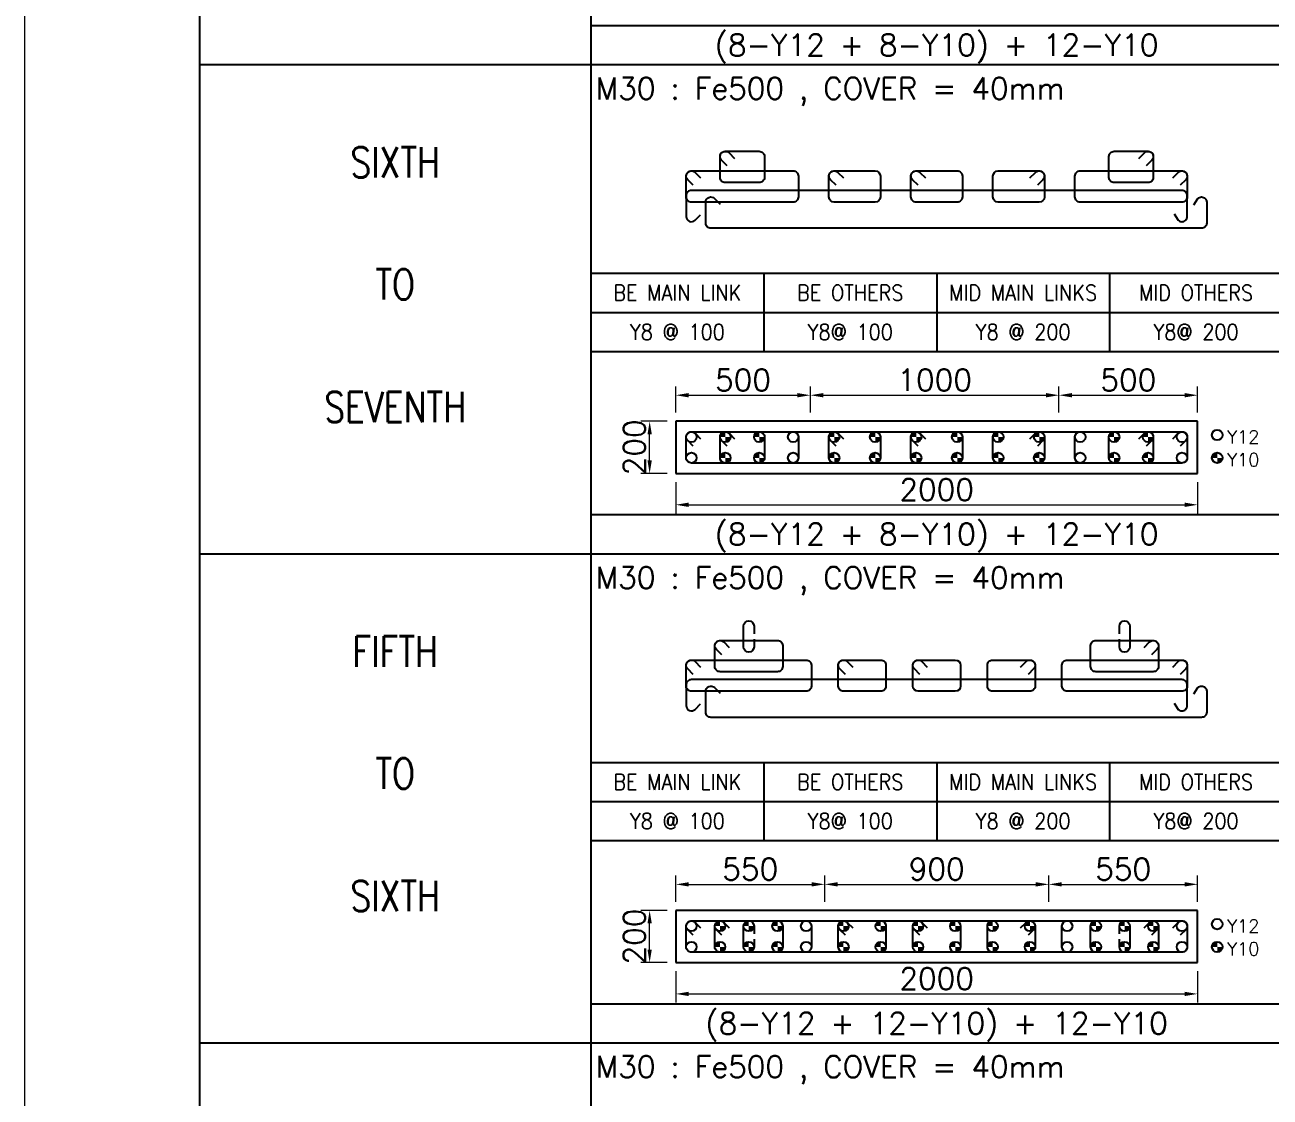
# Model space of a CAD drawing. Header units: millimetres. Extents: x -28339001 to -28288919, y 786803 to 887141.
# Drawn here: x -28339001 to -28324686, y 823851 to 836182 of the extents above; entities that cross this region are included whole.
import ezdxf
from ezdxf.enums import TextEntityAlignment as Align

# ---------------------------------------------------------------- set-up
doc = ezdxf.new("R2010")
doc.units = ezdxf.units.MM
doc.header["$LTSCALE"] = 1000
doc.header["$MEASUREMENT"] = 0
doc.header["$PDMODE"] = 34
doc.header["$PDSIZE"] = -8
doc.layers.get('0').update_dxf_attribs({"lineweight": 5})
for name, color, linetype in [('04 NORMAL TEXT.', 4, 'Continuous'), ('09 COL TEXT-SCH', 2, 'Continuous'), ('14 REINF', 6, 'Continuous'), ('22 TABLE FRAME', 5, 'Continuous'), ('23 STIRRUPS', 5, 'Continuous'), ('SUB TITLE', 3, 'Continuous'), ('TEXT', 4, 'Continuous')]:
    doc.layers.add(name, color=color, linetype=linetype)
doc.layers.add('19 COLUMN', color=1, linetype='Continuous', lineweight=25)
doc.styles.add('ROMANS', font='simplex.shx')
doc.dimstyles.new('D 50', dxfattribs={"dimscale": 100, "dimtxt": 3, "dimasz": 1.5, "dimexe": 1, "dimexo": 1, "dimgap": 0.5, "dimtad": 1, "dimdec": 0, "dimdsep": 46, "dimtxsty": 'ROMANS', "dimcen": 2.5, "dimclrd": 5, "dimclre": 5, "dimclrt": 4, "dimadec": 0, "dimazin": 0, "dimtfac": 1, "dimtdec": 0, "dimtmove": 0, "dimatfit": 3, "dimfxl": 1, "dimlwd": 0, "dimlwe": 0, "dimarcsym": 0})

# ---------------------------------------------------------------- blocks, each defined once
blk = doc.blocks.new('*D26')
at = {"color": 5, "lineweight": 0, "transparency": 16777216}
for p, q in [((-28331518.5659, 825298.0245), (-28331518.5659, 824938.0245)), ((-28325518.5659, 825298.0245), (-28325518.5659, 824938.0245)), ((-28331368.5659, 825038.0245), (-28325668.5659, 825038.0245))]:
    blk.add_line(p, q, dxfattribs=at)
at = {"color": 5, "transparency": 16777216}
for points in [[(-28331368.5659, 825063.0245), (-28331368.5659, 825013.0245), (-28331518.5659, 825038.0245)], [(-28325668.5659, 825013.0245), (-28325668.5659, 825063.0245), (-28325518.5659, 825038.0245)]]:
    blk.add_solid(points, dxfattribs=at)
at = {"layer": 'Defpoints', "color": 0, "transparency": 16777216}
for p in [(-28331518.5659, 825398.0245), (-28325518.5659, 825398.0245), (-28325518.5659, 825038.0245)]:
    blk.add_point(p, dxfattribs=at)
at = {"color": 4, "transparency": 16777216, "insert": (-28328518.5659, 825213.0245), "char_height": 250, "attachment_point": 5, "style": 'ROMANS'}
blk.add_mtext('2000', dxfattribs=at)
blk = doc.blocks.new('*D27')
at = {"color": 5, "lineweight": 0, "transparency": 16777216}
for p, q in [((-28331618.5659, 831623.0245), (-28331918.5659, 831623.0245)), ((-28331818.5659, 831173.0245), (-28331818.5659, 831473.0245)), ((-28331618.5659, 831023.0245), (-28331918.5659, 831023.0245))]:
    blk.add_line(p, q, dxfattribs=at)
at = {"color": 5, "transparency": 16777216}
for points in [[(-28331793.5659, 831473.0245), (-28331843.5659, 831473.0245), (-28331818.5659, 831623.0245)], [(-28331843.5659, 831173.0245), (-28331793.5659, 831173.0245), (-28331818.5659, 831023.0245)]]:
    blk.add_solid(points, dxfattribs=at)
at = {"layer": 'Defpoints', "color": 0, "transparency": 16777216}
for p in [(-28331818.5659, 831623.0245), (-28331518.5659, 831623.0245), (-28331518.5659, 831023.0245)]:
    blk.add_point(p, dxfattribs=at)
at = {"color": 4, "transparency": 16777216, "insert": (-28331993.5659, 831323.0245), "char_height": 250, "attachment_point": 5, "rotation": 90, "style": 'ROMANS'}
blk.add_mtext('200', dxfattribs=at)
blk = doc.blocks.new('*D28')
at = {"color": 5, "lineweight": 0, "transparency": 16777216}
for p, q in [((-28331518.5659, 831723.0245), (-28331518.5659, 832023.0245)), ((-28329971.0216, 831723.0245), (-28329971.0216, 832023.0245)), ((-28331368.5659, 831923.0245), (-28330121.0216, 831923.0245))]:
    blk.add_line(p, q, dxfattribs=at)
at = {"color": 5, "transparency": 16777216}
for points in [[(-28331368.5659, 831948.0245), (-28331368.5659, 831898.0245), (-28331518.5659, 831923.0245)], [(-28330121.0216, 831898.0245), (-28330121.0216, 831948.0245), (-28329971.0216, 831923.0245)]]:
    blk.add_solid(points, dxfattribs=at)
at = {"layer": 'Defpoints', "color": 0, "transparency": 16777216}
for p in [(-28329971.0216, 831923.0245), (-28331518.5659, 831623.0245), (-28329971.0216, 831623.0245)]:
    blk.add_point(p, dxfattribs=at)
at = {"color": 4, "transparency": 16777216, "insert": (-28330744.79375, 832098.0245), "char_height": 250, "attachment_point": 5, "style": 'ROMANS'}
blk.add_mtext('500', dxfattribs=at)
blk = doc.blocks.new('*D29')
at = {"color": 5, "lineweight": 0, "transparency": 16777216}
for p, q in [((-28329971.0216, 831723.0245), (-28329971.0216, 832023.0245)), ((-28327112.9038, 831723.0245), (-28327112.9038, 832023.0245)), ((-28329821.0216, 831923.0245), (-28327262.9038, 831923.0245))]:
    blk.add_line(p, q, dxfattribs=at)
at = {"color": 5, "transparency": 16777216}
for points in [[(-28329821.0216, 831948.0245), (-28329821.0216, 831898.0245), (-28329971.0216, 831923.0245)], [(-28327262.9038, 831898.0245), (-28327262.9038, 831948.0245), (-28327112.9038, 831923.0245)]]:
    blk.add_solid(points, dxfattribs=at)
at = {"layer": 'Defpoints', "color": 0, "transparency": 16777216}
for p in [(-28327112.9038, 831923.0245), (-28329971.0216, 831623.0245), (-28327112.9038, 831623.0245)]:
    blk.add_point(p, dxfattribs=at)
at = {"color": 4, "transparency": 16777216, "insert": (-28328541.9627, 832098.0245), "char_height": 250, "attachment_point": 5, "style": 'ROMANS'}
blk.add_mtext('1000', dxfattribs=at)
blk = doc.blocks.new('*D30')
at = {"color": 5, "lineweight": 0, "transparency": 16777216}
for p, q in [((-28327112.9038, 831723.0245), (-28327112.9038, 832023.0245)), ((-28325518.5659, 831723.0245), (-28325518.5659, 832023.0245)), ((-28326962.9038, 831923.0245), (-28325668.5659, 831923.0245))]:
    blk.add_line(p, q, dxfattribs=at)
at = {"color": 5, "transparency": 16777216}
for points in [[(-28326962.9038, 831948.0245), (-28326962.9038, 831898.0245), (-28327112.9038, 831923.0245)], [(-28325668.5659, 831898.0245), (-28325668.5659, 831948.0245), (-28325518.5659, 831923.0245)]]:
    blk.add_solid(points, dxfattribs=at)
at = {"layer": 'Defpoints', "color": 0, "transparency": 16777216}
for p in [(-28325518.5659, 831923.0245), (-28327112.9038, 831623.0245), (-28325518.5659, 831623.0245)]:
    blk.add_point(p, dxfattribs=at)
at = {"color": 4, "transparency": 16777216, "insert": (-28326315.73485, 832098.0245), "char_height": 250, "attachment_point": 5, "style": 'ROMANS'}
blk.add_mtext('500', dxfattribs=at)
blk = doc.blocks.new('*D31')
at = {"color": 5, "lineweight": 0, "transparency": 16777216}
for p, q in [((-28331518.5659, 830923.0245), (-28331518.5659, 830563.0245)), ((-28325518.5659, 830923.0245), (-28325518.5659, 830563.0245)), ((-28331368.5659, 830663.0245), (-28325668.5659, 830663.0245))]:
    blk.add_line(p, q, dxfattribs=at)
at = {"color": 5, "transparency": 16777216}
for points in [[(-28331368.5659, 830688.0245), (-28331368.5659, 830638.0245), (-28331518.5659, 830663.0245)], [(-28325668.5659, 830638.0245), (-28325668.5659, 830688.0245), (-28325518.5659, 830663.0245)]]:
    blk.add_solid(points, dxfattribs=at)
at = {"layer": 'Defpoints', "color": 0, "transparency": 16777216}
for p in [(-28331518.5659, 831023.0245), (-28325518.5659, 831023.0245), (-28325518.5659, 830663.0245)]:
    blk.add_point(p, dxfattribs=at)
at = {"color": 4, "transparency": 16777216, "insert": (-28328518.5659, 830838.0245), "char_height": 250, "attachment_point": 5, "style": 'ROMANS'}
blk.add_mtext('2000', dxfattribs=at)
blk = doc.blocks.new('*D75')
at = {"color": 5, "lineweight": 0, "transparency": 16777216}
for p, q in [((-28331618.5659, 825998.0245), (-28331918.5659, 825998.0245)), ((-28331818.5659, 825548.0245), (-28331818.5659, 825848.0245)), ((-28331618.5659, 825398.0245), (-28331918.5659, 825398.0245))]:
    blk.add_line(p, q, dxfattribs=at)
at = {"color": 5, "transparency": 16777216}
for points in [[(-28331793.5659, 825848.0245), (-28331843.5659, 825848.0245), (-28331818.5659, 825998.0245)], [(-28331843.5659, 825548.0245), (-28331793.5659, 825548.0245), (-28331818.5659, 825398.0245)]]:
    blk.add_solid(points, dxfattribs=at)
at = {"layer": 'Defpoints', "color": 0, "transparency": 16777216}
for p in [(-28331818.5659, 825998.0245), (-28331518.5659, 825998.0245), (-28331518.5659, 825398.0245)]:
    blk.add_point(p, dxfattribs=at)
at = {"color": 4, "transparency": 16777216, "insert": (-28331993.5659, 825698.0245), "char_height": 250, "attachment_point": 5, "rotation": 90, "style": 'ROMANS'}
blk.add_mtext('200', dxfattribs=at)
blk = doc.blocks.new('*D76')
at = {"color": 5, "lineweight": 0, "transparency": 16777216}
for p, q in [((-28331518.5659, 826098.0245), (-28331518.5659, 826398.0245)), ((-28331368.5659, 826298.0245), (-28329955.8677, 826298.0245)), ((-28329805.8677, 826098.0245), (-28329805.8677, 826398.0245))]:
    blk.add_line(p, q, dxfattribs=at)
at = {"color": 5, "transparency": 16777216}
for points in [[(-28331368.5659, 826323.0245), (-28331368.5659, 826273.0245), (-28331518.5659, 826298.0245)], [(-28329955.8677, 826273.0245), (-28329955.8677, 826323.0245), (-28329805.8677, 826298.0245)]]:
    blk.add_solid(points, dxfattribs=at)
at = {"layer": 'Defpoints', "color": 0, "transparency": 16777216}
for p in [(-28329805.8677, 826298.0245), (-28331518.5659, 825998.0245), (-28329805.8677, 825998.0245)]:
    blk.add_point(p, dxfattribs=at)
at = {"color": 4, "transparency": 16777216, "insert": (-28330662.2168, 826473.0245), "char_height": 250, "attachment_point": 5, "style": 'ROMANS'}
blk.add_mtext('550', dxfattribs=at)
blk = doc.blocks.new('*D77')
at = {"color": 5, "lineweight": 0, "transparency": 16777216}
for p, q in [((-28329805.8677, 826098.0245), (-28329805.8677, 826398.0245)), ((-28329655.8677, 826298.0245), (-28327380.0128, 826298.0245)), ((-28327230.0128, 826098.0245), (-28327230.0128, 826398.0245))]:
    blk.add_line(p, q, dxfattribs=at)
at = {"color": 5, "transparency": 16777216}
for points in [[(-28329655.8677, 826323.0245), (-28329655.8677, 826273.0245), (-28329805.8677, 826298.0245)], [(-28327380.0128, 826273.0245), (-28327380.0128, 826323.0245), (-28327230.0128, 826298.0245)]]:
    blk.add_solid(points, dxfattribs=at)
at = {"layer": 'Defpoints', "color": 0, "transparency": 16777216}
for p in [(-28327230.0128, 826298.0245), (-28329805.8677, 825998.0245), (-28327230.0128, 825998.0245)]:
    blk.add_point(p, dxfattribs=at)
at = {"color": 4, "transparency": 16777216, "insert": (-28328517.94025, 826473.0245), "char_height": 250, "attachment_point": 5, "style": 'ROMANS'}
blk.add_mtext('900', dxfattribs=at)
blk = doc.blocks.new('*D78')
at = {"color": 5, "lineweight": 0, "transparency": 16777216}
for p, q in [((-28327230.0128, 826098.0245), (-28327230.0128, 826398.0245)), ((-28327080.0128, 826298.0245), (-28325668.5659, 826298.0245)), ((-28325518.5659, 826098.0245), (-28325518.5659, 826398.0245))]:
    blk.add_line(p, q, dxfattribs=at)
at = {"color": 5, "transparency": 16777216}
for points in [[(-28327080.0128, 826323.0245), (-28327080.0128, 826273.0245), (-28327230.0128, 826298.0245)], [(-28325668.5659, 826273.0245), (-28325668.5659, 826323.0245), (-28325518.5659, 826298.0245)]]:
    blk.add_solid(points, dxfattribs=at)
at = {"layer": 'Defpoints', "color": 0, "transparency": 16777216}
for p in [(-28325518.5659, 826298.0245), (-28327230.0128, 825998.0245), (-28325518.5659, 825998.0245)]:
    blk.add_point(p, dxfattribs=at)
at = {"color": 4, "transparency": 16777216, "insert": (-28326374.28935, 826473.0245), "char_height": 250, "attachment_point": 5, "style": 'ROMANS'}
blk.add_mtext('550', dxfattribs=at)

msp = doc.modelspace()

# ---------------------------------------------------------------- hatches: boundary and pattern name
at = {"layer": '14 REINF'}
h = msp.add_hatch(color=6, dxfattribs=at)
edge = h.paths.add_edge_path(flags=0)
edge.add_line((-28331008.6, 831443), (-28330948.6, 831443))
edge.add_line((-28330948.6, 831443), (-28330948.6, 831503))
edge.add_arc((-28330948.6, 831443), 60, 90, 180)
edge = h.paths.add_edge_path(flags=0)
edge.add_line((-28330888.6, 831443), (-28330948.6, 831443))
edge.add_line((-28330948.6, 831443), (-28330948.6, 831383))
edge.add_arc((-28330948.6, 831443), 60, 270, 360)
h = msp.add_hatch(color=6, dxfattribs=at)
edge = h.paths.add_edge_path(flags=0)
edge.add_line((-28330618.6, 831443), (-28330558.6, 831443))
edge.add_line((-28330558.6, 831443), (-28330558.6, 831503))
edge.add_arc((-28330558.6, 831443), 60, 90, 180)
edge = h.paths.add_edge_path(flags=0)
edge.add_line((-28330498.6, 831443), (-28330558.6, 831443))
edge.add_line((-28330558.6, 831443), (-28330558.6, 831383))
edge.add_arc((-28330558.6, 831443), 60, 270, 360)
h = msp.add_hatch(color=6, dxfattribs=at)
edge = h.paths.add_edge_path(flags=0)
edge.add_line((-28329757.1, 831443), (-28329697.1, 831443))
edge.add_line((-28329697.1, 831443), (-28329697.1, 831503))
edge.add_arc((-28329697.1, 831443), 60, 90, 180)
edge = h.paths.add_edge_path(flags=0)
edge.add_line((-28329637.1, 831443), (-28329697.1, 831443))
edge.add_line((-28329697.1, 831443), (-28329697.1, 831383))
edge.add_arc((-28329697.1, 831443), 60, 270, 360)
h = msp.add_hatch(color=6, dxfattribs=at)
edge = h.paths.add_edge_path(flags=0)
edge.add_line((-28329285.7, 831443), (-28329225.7, 831443))
edge.add_line((-28329225.7, 831443), (-28329225.7, 831503))
edge.add_arc((-28329225.7, 831443), 60, 90, 180)
edge = h.paths.add_edge_path(flags=0)
edge.add_line((-28329165.7, 831443), (-28329225.7, 831443))
edge.add_line((-28329225.7, 831443), (-28329225.7, 831383))
edge.add_arc((-28329225.7, 831443), 60, 270, 360)
h = msp.add_hatch(color=6, dxfattribs=at)
edge = h.paths.add_edge_path(flags=0)
edge.add_line((-28328814.3, 831443), (-28328754.3, 831443))
edge.add_line((-28328754.3, 831443), (-28328754.3, 831503))
edge.add_arc((-28328754.3, 831443), 60, 90, 180)
edge = h.paths.add_edge_path(flags=0)
edge.add_line((-28328694.3, 831443), (-28328754.3, 831443))
edge.add_line((-28328754.3, 831443), (-28328754.3, 831383))
edge.add_arc((-28328754.3, 831443), 60, 270, 360)
h = msp.add_hatch(color=6, dxfattribs=at)
edge = h.paths.add_edge_path(flags=0)
edge.add_line((-28328342.9, 831443), (-28328282.9, 831443))
edge.add_line((-28328282.9, 831443), (-28328282.9, 831503))
edge.add_arc((-28328282.9, 831443), 60, 90, 180)
edge = h.paths.add_edge_path(flags=0)
edge.add_line((-28328222.9, 831443), (-28328282.9, 831443))
edge.add_line((-28328282.9, 831443), (-28328282.9, 831383))
edge.add_arc((-28328282.9, 831443), 60, 270, 360)
h = msp.add_hatch(color=6, dxfattribs=at)
edge = h.paths.add_edge_path(flags=0)
edge.add_line((-28327871.4, 831443), (-28327811.4, 831443))
edge.add_line((-28327811.4, 831443), (-28327811.4, 831503))
edge.add_arc((-28327811.4, 831443), 60, 90, 180)
edge = h.paths.add_edge_path(flags=0)
edge.add_line((-28327751.4, 831443), (-28327811.4, 831443))
edge.add_line((-28327811.4, 831443), (-28327811.4, 831383))
edge.add_arc((-28327811.4, 831443), 60, 270, 360)
h = msp.add_hatch(color=6, dxfattribs=at)
edge = h.paths.add_edge_path(flags=0)
edge.add_line((-28327400, 831443), (-28327340, 831443))
edge.add_line((-28327340, 831443), (-28327340, 831503))
edge.add_arc((-28327340, 831443), 60, 90, 180)
edge = h.paths.add_edge_path(flags=0)
edge.add_line((-28327280, 831443), (-28327340, 831443))
edge.add_line((-28327340, 831443), (-28327340, 831383))
edge.add_arc((-28327340, 831443), 60, 270, 360)
h = msp.add_hatch(color=6, dxfattribs=at)
edge = h.paths.add_edge_path(flags=0)
edge.add_line((-28326538.6, 831443), (-28326478.6, 831443))
edge.add_line((-28326478.6, 831443), (-28326478.6, 831503))
edge.add_arc((-28326478.6, 831443), 60, 90, 180)
edge = h.paths.add_edge_path(flags=0)
edge.add_line((-28326418.6, 831443), (-28326478.6, 831443))
edge.add_line((-28326478.6, 831443), (-28326478.6, 831383))
edge.add_arc((-28326478.6, 831443), 60, 270, 360)
h = msp.add_hatch(color=6, dxfattribs=at)
edge = h.paths.add_edge_path(flags=0)
edge.add_line((-28326148.6, 831443), (-28326088.6, 831443))
edge.add_line((-28326088.6, 831443), (-28326088.6, 831503))
edge.add_arc((-28326088.6, 831443), 60, 90, 180)
edge = h.paths.add_edge_path(flags=0)
edge.add_line((-28326028.6, 831443), (-28326088.6, 831443))
edge.add_line((-28326088.6, 831443), (-28326088.6, 831383))
edge.add_arc((-28326088.6, 831443), 60, 270, 360)
h = msp.add_hatch(color=6, dxfattribs=at)
edge = h.paths.add_edge_path(flags=0)
edge.add_line((-28331008.6, 831203), (-28330948.6, 831203))
edge.add_line((-28330948.6, 831203), (-28330948.6, 831263))
edge.add_arc((-28330948.6, 831203), 60, 90, 180)
edge = h.paths.add_edge_path(flags=0)
edge.add_line((-28330888.6, 831203), (-28330948.6, 831203))
edge.add_line((-28330948.6, 831203), (-28330948.6, 831143))
edge.add_arc((-28330948.6, 831203), 60, 270, 360)
h = msp.add_hatch(color=6, dxfattribs=at)
edge = h.paths.add_edge_path(flags=0)
edge.add_line((-28330618.6, 831203), (-28330558.6, 831203))
edge.add_line((-28330558.6, 831203), (-28330558.6, 831263))
edge.add_arc((-28330558.6, 831203), 60, 90, 180)
edge = h.paths.add_edge_path(flags=0)
edge.add_line((-28330498.6, 831203), (-28330558.6, 831203))
edge.add_line((-28330558.6, 831203), (-28330558.6, 831143))
edge.add_arc((-28330558.6, 831203), 60, 270, 360)
h = msp.add_hatch(color=6, dxfattribs=at)
edge = h.paths.add_edge_path(flags=0)
edge.add_line((-28329757.1, 831203), (-28329697.1, 831203))
edge.add_line((-28329697.1, 831203), (-28329697.1, 831263))
edge.add_arc((-28329697.1, 831203), 60, 90, 180)
edge = h.paths.add_edge_path(flags=0)
edge.add_line((-28329637.1, 831203), (-28329697.1, 831203))
edge.add_line((-28329697.1, 831203), (-28329697.1, 831143))
edge.add_arc((-28329697.1, 831203), 60, 270, 360)
h = msp.add_hatch(color=6, dxfattribs=at)
edge = h.paths.add_edge_path(flags=0)
edge.add_line((-28329285.7, 831203), (-28329225.7, 831203))
edge.add_line((-28329225.7, 831203), (-28329225.7, 831263))
edge.add_arc((-28329225.7, 831203), 60, 90, 180)
edge = h.paths.add_edge_path(flags=0)
edge.add_line((-28329165.7, 831203), (-28329225.7, 831203))
edge.add_line((-28329225.7, 831203), (-28329225.7, 831143))
edge.add_arc((-28329225.7, 831203), 60, 270, 360)
h = msp.add_hatch(color=6, dxfattribs=at)
edge = h.paths.add_edge_path(flags=0)
edge.add_line((-28328814.3, 831203), (-28328754.3, 831203))
edge.add_line((-28328754.3, 831203), (-28328754.3, 831263))
edge.add_arc((-28328754.3, 831203), 60, 90, 180)
edge = h.paths.add_edge_path(flags=0)
edge.add_line((-28328694.3, 831203), (-28328754.3, 831203))
edge.add_line((-28328754.3, 831203), (-28328754.3, 831143))
edge.add_arc((-28328754.3, 831203), 60, 270, 360)
h = msp.add_hatch(color=6, dxfattribs=at)
edge = h.paths.add_edge_path(flags=0)
edge.add_line((-28328342.9, 831203), (-28328282.9, 831203))
edge.add_line((-28328282.9, 831203), (-28328282.9, 831263))
edge.add_arc((-28328282.9, 831203), 60, 90, 180)
edge = h.paths.add_edge_path(flags=0)
edge.add_line((-28328222.9, 831203), (-28328282.9, 831203))
edge.add_line((-28328282.9, 831203), (-28328282.9, 831143))
edge.add_arc((-28328282.9, 831203), 60, 270, 360)
h = msp.add_hatch(color=6, dxfattribs=at)
edge = h.paths.add_edge_path(flags=0)
edge.add_line((-28327871.4, 831203), (-28327811.4, 831203))
edge.add_line((-28327811.4, 831203), (-28327811.4, 831263))
edge.add_arc((-28327811.4, 831203), 60, 90, 180)
edge = h.paths.add_edge_path(flags=0)
edge.add_line((-28327751.4, 831203), (-28327811.4, 831203))
edge.add_line((-28327811.4, 831203), (-28327811.4, 831143))
edge.add_arc((-28327811.4, 831203), 60, 270, 360)
h = msp.add_hatch(color=6, dxfattribs=at)
edge = h.paths.add_edge_path(flags=0)
edge.add_line((-28327400, 831203), (-28327340, 831203))
edge.add_line((-28327340, 831203), (-28327340, 831263))
edge.add_arc((-28327340, 831203), 60, 90, 180)
edge = h.paths.add_edge_path(flags=0)
edge.add_line((-28327280, 831203), (-28327340, 831203))
edge.add_line((-28327340, 831203), (-28327340, 831143))
edge.add_arc((-28327340, 831203), 60, 270, 360)
h = msp.add_hatch(color=6, dxfattribs=at)
edge = h.paths.add_edge_path(flags=0)
edge.add_line((-28326538.6, 831203), (-28326478.6, 831203))
edge.add_line((-28326478.6, 831203), (-28326478.6, 831263))
edge.add_arc((-28326478.6, 831203), 60, 90, 180)
edge = h.paths.add_edge_path(flags=0)
edge.add_line((-28326418.6, 831203), (-28326478.6, 831203))
edge.add_line((-28326478.6, 831203), (-28326478.6, 831143))
edge.add_arc((-28326478.6, 831203), 60, 270, 360)
h = msp.add_hatch(color=6, dxfattribs=at)
edge = h.paths.add_edge_path(flags=0)
edge.add_line((-28326148.6, 831203), (-28326088.6, 831203))
edge.add_line((-28326088.6, 831203), (-28326088.6, 831263))
edge.add_arc((-28326088.6, 831203), 60, 90, 180)
edge = h.paths.add_edge_path(flags=0)
edge.add_line((-28326028.6, 831203), (-28326088.6, 831203))
edge.add_line((-28326088.6, 831203), (-28326088.6, 831143))
edge.add_arc((-28326088.6, 831203), 60, 270, 360)
h = msp.add_hatch(color=6, dxfattribs=at)
edge = h.paths.add_edge_path(flags=0)
edge.add_line((-28325353.6, 831203), (-28325293.6, 831203))
edge.add_line((-28325293.6, 831203), (-28325293.6, 831263))
edge.add_arc((-28325293.6, 831203), 60, 90, 180)
edge = h.paths.add_edge_path(flags=0)
edge.add_line((-28325233.6, 831203), (-28325293.6, 831203))
edge.add_line((-28325293.6, 831203), (-28325293.6, 831143))
edge.add_arc((-28325293.6, 831203), 60, 270, 360)
h = msp.add_hatch(color=6, dxfattribs=at)
edge = h.paths.add_edge_path(flags=0)
edge.add_line((-28331068.6, 825818), (-28331008.6, 825818))
edge.add_line((-28331008.6, 825818), (-28331008.6, 825878))
edge.add_arc((-28331008.6, 825818), 60, 90, 180)
edge = h.paths.add_edge_path(flags=0)
edge.add_line((-28330948.6, 825818), (-28331008.6, 825818))
edge.add_line((-28331008.6, 825818), (-28331008.6, 825758))
edge.add_arc((-28331008.6, 825818), 60, 270, 360)
h = msp.add_hatch(color=6, dxfattribs=at)
edge = h.paths.add_edge_path(flags=0)
edge.add_line((-28330738.6, 825818), (-28330678.6, 825818))
edge.add_line((-28330678.6, 825818), (-28330678.6, 825878))
edge.add_arc((-28330678.6, 825818), 60, 90, 180)
edge = h.paths.add_edge_path(flags=0)
edge.add_line((-28330618.6, 825818), (-28330678.6, 825818))
edge.add_line((-28330678.6, 825818), (-28330678.6, 825758))
edge.add_arc((-28330678.6, 825818), 60, 270, 360)
h = msp.add_hatch(color=6, dxfattribs=at)
edge = h.paths.add_edge_path(flags=0)
edge.add_line((-28330408.6, 825818), (-28330348.6, 825818))
edge.add_line((-28330348.6, 825818), (-28330348.6, 825878))
edge.add_arc((-28330348.6, 825818), 60, 90, 180)
edge = h.paths.add_edge_path(flags=0)
edge.add_line((-28330288.6, 825818), (-28330348.6, 825818))
edge.add_line((-28330348.6, 825818), (-28330348.6, 825758))
edge.add_arc((-28330348.6, 825818), 60, 270, 360)
h = msp.add_hatch(color=6, dxfattribs=at)
edge = h.paths.add_edge_path(flags=0)
edge.add_line((-28329650, 825818), (-28329590, 825818))
edge.add_line((-28329590, 825818), (-28329590, 825878))
edge.add_arc((-28329590, 825818), 60, 90, 180)
edge = h.paths.add_edge_path(flags=0)
edge.add_line((-28329530, 825818), (-28329590, 825818))
edge.add_line((-28329590, 825818), (-28329590, 825758))
edge.add_arc((-28329590, 825818), 60, 270, 360)
h = msp.add_hatch(color=6, dxfattribs=at)
edge = h.paths.add_edge_path(flags=0)
edge.add_line((-28329221.4, 825818), (-28329161.4, 825818))
edge.add_line((-28329161.4, 825818), (-28329161.4, 825878))
edge.add_arc((-28329161.4, 825818), 60, 90, 180)
edge = h.paths.add_edge_path(flags=0)
edge.add_line((-28329101.4, 825818), (-28329161.4, 825818))
edge.add_line((-28329161.4, 825818), (-28329161.4, 825758))
edge.add_arc((-28329161.4, 825818), 60, 270, 360)
h = msp.add_hatch(color=6, dxfattribs=at)
edge = h.paths.add_edge_path(flags=0)
edge.add_line((-28328792.9, 825818), (-28328732.9, 825818))
edge.add_line((-28328732.9, 825818), (-28328732.9, 825878))
edge.add_arc((-28328732.9, 825818), 60, 90, 180)
edge = h.paths.add_edge_path(flags=0)
edge.add_line((-28328672.9, 825818), (-28328732.9, 825818))
edge.add_line((-28328732.9, 825818), (-28328732.9, 825758))
edge.add_arc((-28328732.9, 825818), 60, 270, 360)
h = msp.add_hatch(color=6, dxfattribs=at)
edge = h.paths.add_edge_path(flags=0)
edge.add_line((-28328364.3, 825818), (-28328304.3, 825818))
edge.add_line((-28328304.3, 825818), (-28328304.3, 825878))
edge.add_arc((-28328304.3, 825818), 60, 90, 180)
edge = h.paths.add_edge_path(flags=0)
edge.add_line((-28328244.3, 825818), (-28328304.3, 825818))
edge.add_line((-28328304.3, 825818), (-28328304.3, 825758))
edge.add_arc((-28328304.3, 825818), 60, 270, 360)
h = msp.add_hatch(color=6, dxfattribs=at)
edge = h.paths.add_edge_path(flags=0)
edge.add_line((-28327935.7, 825818), (-28327875.7, 825818))
edge.add_line((-28327875.7, 825818), (-28327875.7, 825878))
edge.add_arc((-28327875.7, 825818), 60, 90, 180)
edge = h.paths.add_edge_path(flags=0)
edge.add_line((-28327815.7, 825818), (-28327875.7, 825818))
edge.add_line((-28327875.7, 825818), (-28327875.7, 825758))
edge.add_arc((-28327875.7, 825818), 60, 270, 360)
h = msp.add_hatch(color=6, dxfattribs=at)
edge = h.paths.add_edge_path(flags=0)
edge.add_line((-28327507.1, 825818), (-28327447.1, 825818))
edge.add_line((-28327447.1, 825818), (-28327447.1, 825878))
edge.add_arc((-28327447.1, 825818), 60, 90, 180)
edge = h.paths.add_edge_path(flags=0)
edge.add_line((-28327387.1, 825818), (-28327447.1, 825818))
edge.add_line((-28327447.1, 825818), (-28327447.1, 825758))
edge.add_arc((-28327447.1, 825818), 60, 270, 360)
h = msp.add_hatch(color=6, dxfattribs=at)
edge = h.paths.add_edge_path(flags=0)
edge.add_line((-28326748.6, 825818), (-28326688.6, 825818))
edge.add_line((-28326688.6, 825818), (-28326688.6, 825878))
edge.add_arc((-28326688.6, 825818), 60, 90, 180)
edge = h.paths.add_edge_path(flags=0)
edge.add_line((-28326628.6, 825818), (-28326688.6, 825818))
edge.add_line((-28326688.6, 825818), (-28326688.6, 825758))
edge.add_arc((-28326688.6, 825818), 60, 270, 360)
h = msp.add_hatch(color=6, dxfattribs=at)
edge = h.paths.add_edge_path(flags=0)
edge.add_line((-28326418.6, 825818), (-28326358.6, 825818))
edge.add_line((-28326358.6, 825818), (-28326358.6, 825878))
edge.add_arc((-28326358.6, 825818), 60, 90, 180)
edge = h.paths.add_edge_path(flags=0)
edge.add_line((-28326298.6, 825818), (-28326358.6, 825818))
edge.add_line((-28326358.6, 825818), (-28326358.6, 825758))
edge.add_arc((-28326358.6, 825818), 60, 270, 360)
h = msp.add_hatch(color=6, dxfattribs=at)
edge = h.paths.add_edge_path(flags=0)
edge.add_line((-28326088.6, 825818), (-28326028.6, 825818))
edge.add_line((-28326028.6, 825818), (-28326028.6, 825878))
edge.add_arc((-28326028.6, 825818), 60, 90, 180)
edge = h.paths.add_edge_path(flags=0)
edge.add_line((-28325968.6, 825818), (-28326028.6, 825818))
edge.add_line((-28326028.6, 825818), (-28326028.6, 825758))
edge.add_arc((-28326028.6, 825818), 60, 270, 360)
h = msp.add_hatch(color=6, dxfattribs=at)
edge = h.paths.add_edge_path(flags=0)
edge.add_line((-28331068.6, 825578), (-28331008.6, 825578))
edge.add_line((-28331008.6, 825578), (-28331008.6, 825638))
edge.add_arc((-28331008.6, 825578), 60, 90, 180)
edge = h.paths.add_edge_path(flags=0)
edge.add_line((-28330948.6, 825578), (-28331008.6, 825578))
edge.add_line((-28331008.6, 825578), (-28331008.6, 825518))
edge.add_arc((-28331008.6, 825578), 60, 270, 360)
h = msp.add_hatch(color=6, dxfattribs=at)
edge = h.paths.add_edge_path(flags=0)
edge.add_line((-28330738.6, 825578), (-28330678.6, 825578))
edge.add_line((-28330678.6, 825578), (-28330678.6, 825638))
edge.add_arc((-28330678.6, 825578), 60, 90, 180)
edge = h.paths.add_edge_path(flags=0)
edge.add_line((-28330618.6, 825578), (-28330678.6, 825578))
edge.add_line((-28330678.6, 825578), (-28330678.6, 825518))
edge.add_arc((-28330678.6, 825578), 60, 270, 360)
h = msp.add_hatch(color=6, dxfattribs=at)
edge = h.paths.add_edge_path(flags=0)
edge.add_line((-28330408.6, 825578), (-28330348.6, 825578))
edge.add_line((-28330348.6, 825578), (-28330348.6, 825638))
edge.add_arc((-28330348.6, 825578), 60, 90, 180)
edge = h.paths.add_edge_path(flags=0)
edge.add_line((-28330288.6, 825578), (-28330348.6, 825578))
edge.add_line((-28330348.6, 825578), (-28330348.6, 825518))
edge.add_arc((-28330348.6, 825578), 60, 270, 360)
h = msp.add_hatch(color=6, dxfattribs=at)
edge = h.paths.add_edge_path(flags=0)
edge.add_line((-28329650, 825578), (-28329590, 825578))
edge.add_line((-28329590, 825578), (-28329590, 825638))
edge.add_arc((-28329590, 825578), 60, 90, 180)
edge = h.paths.add_edge_path(flags=0)
edge.add_line((-28329530, 825578), (-28329590, 825578))
edge.add_line((-28329590, 825578), (-28329590, 825518))
edge.add_arc((-28329590, 825578), 60, 270, 360)
h = msp.add_hatch(color=6, dxfattribs=at)
edge = h.paths.add_edge_path(flags=0)
edge.add_line((-28329221.4, 825578), (-28329161.4, 825578))
edge.add_line((-28329161.4, 825578), (-28329161.4, 825638))
edge.add_arc((-28329161.4, 825578), 60, 90, 180)
edge = h.paths.add_edge_path(flags=0)
edge.add_line((-28329101.4, 825578), (-28329161.4, 825578))
edge.add_line((-28329161.4, 825578), (-28329161.4, 825518))
edge.add_arc((-28329161.4, 825578), 60, 270, 360)
h = msp.add_hatch(color=6, dxfattribs=at)
edge = h.paths.add_edge_path(flags=0)
edge.add_line((-28328792.9, 825578), (-28328732.9, 825578))
edge.add_line((-28328732.9, 825578), (-28328732.9, 825638))
edge.add_arc((-28328732.9, 825578), 60, 90, 180)
edge = h.paths.add_edge_path(flags=0)
edge.add_line((-28328672.9, 825578), (-28328732.9, 825578))
edge.add_line((-28328732.9, 825578), (-28328732.9, 825518))
edge.add_arc((-28328732.9, 825578), 60, 270, 360)
h = msp.add_hatch(color=6, dxfattribs=at)
edge = h.paths.add_edge_path(flags=0)
edge.add_line((-28328364.3, 825578), (-28328304.3, 825578))
edge.add_line((-28328304.3, 825578), (-28328304.3, 825638))
edge.add_arc((-28328304.3, 825578), 60, 90, 180)
edge = h.paths.add_edge_path(flags=0)
edge.add_line((-28328244.3, 825578), (-28328304.3, 825578))
edge.add_line((-28328304.3, 825578), (-28328304.3, 825518))
edge.add_arc((-28328304.3, 825578), 60, 270, 360)
h = msp.add_hatch(color=6, dxfattribs=at)
edge = h.paths.add_edge_path(flags=0)
edge.add_line((-28327935.7, 825578), (-28327875.7, 825578))
edge.add_line((-28327875.7, 825578), (-28327875.7, 825638))
edge.add_arc((-28327875.7, 825578), 60, 90, 180)
edge = h.paths.add_edge_path(flags=0)
edge.add_line((-28327815.7, 825578), (-28327875.7, 825578))
edge.add_line((-28327875.7, 825578), (-28327875.7, 825518))
edge.add_arc((-28327875.7, 825578), 60, 270, 360)
h = msp.add_hatch(color=6, dxfattribs=at)
edge = h.paths.add_edge_path(flags=0)
edge.add_line((-28327507.1, 825578), (-28327447.1, 825578))
edge.add_line((-28327447.1, 825578), (-28327447.1, 825638))
edge.add_arc((-28327447.1, 825578), 60, 90, 180)
edge = h.paths.add_edge_path(flags=0)
edge.add_line((-28327387.1, 825578), (-28327447.1, 825578))
edge.add_line((-28327447.1, 825578), (-28327447.1, 825518))
edge.add_arc((-28327447.1, 825578), 60, 270, 360)
h = msp.add_hatch(color=6, dxfattribs=at)
edge = h.paths.add_edge_path(flags=0)
edge.add_line((-28326748.6, 825578), (-28326688.6, 825578))
edge.add_line((-28326688.6, 825578), (-28326688.6, 825638))
edge.add_arc((-28326688.6, 825578), 60, 90, 180)
edge = h.paths.add_edge_path(flags=0)
edge.add_line((-28326628.6, 825578), (-28326688.6, 825578))
edge.add_line((-28326688.6, 825578), (-28326688.6, 825518))
edge.add_arc((-28326688.6, 825578), 60, 270, 360)
h = msp.add_hatch(color=6, dxfattribs=at)
edge = h.paths.add_edge_path(flags=0)
edge.add_line((-28326418.6, 825578), (-28326358.6, 825578))
edge.add_line((-28326358.6, 825578), (-28326358.6, 825638))
edge.add_arc((-28326358.6, 825578), 60, 90, 180)
edge = h.paths.add_edge_path(flags=0)
edge.add_line((-28326298.6, 825578), (-28326358.6, 825578))
edge.add_line((-28326358.6, 825578), (-28326358.6, 825518))
edge.add_arc((-28326358.6, 825578), 60, 270, 360)
h = msp.add_hatch(color=6, dxfattribs=at)
edge = h.paths.add_edge_path(flags=0)
edge.add_line((-28326088.6, 825578), (-28326028.6, 825578))
edge.add_line((-28326028.6, 825578), (-28326028.6, 825638))
edge.add_arc((-28326028.6, 825578), 60, 90, 180)
edge = h.paths.add_edge_path(flags=0)
edge.add_line((-28325968.6, 825578), (-28326028.6, 825578))
edge.add_line((-28326028.6, 825578), (-28326028.6, 825518))
edge.add_arc((-28326028.6, 825578), 60, 270, 360)
h = msp.add_hatch(color=6, dxfattribs=at)
edge = h.paths.add_edge_path(flags=0)
edge.add_line((-28325353.6, 825578), (-28325293.6, 825578))
edge.add_line((-28325293.6, 825578), (-28325293.6, 825638))
edge.add_arc((-28325293.6, 825578), 60, 90, 180)
edge = h.paths.add_edge_path(flags=0)
edge.add_line((-28325233.6, 825578), (-28325293.6, 825578))
edge.add_line((-28325293.6, 825578), (-28325293.6, 825518))
edge.add_arc((-28325293.6, 825578), 60, 270, 360)

# ---------------------------------------------------------------- linework, layer by layer
msp.add_lwpolyline([(-28339000.9, 869475.8), (-28314656.1, 869475.8), (-28314656.1, 801975.8), (-28339000.9, 801975.8)], close=True)
at = {"layer": '14 REINF', "color": 6}
for centre in [(-28331338.6, 831443), (-28330948.6, 831443), (-28330558.6, 831443), (-28330168.6, 831443), (-28329697.1, 831443), (-28329225.7, 831443), (-28328754.3, 831443), (-28328282.9, 831443), (-28327811.4, 831443), (-28327340, 831443), (-28326868.6, 831443), (-28326478.6, 831443), (-28326088.6, 831443), (-28325698.6, 831443), (-28325293.6, 831465.5), (-28331338.6, 831203), (-28330948.6, 831203), (-28330558.6, 831203), (-28330168.6, 831203), (-28329697.1, 831203), (-28329225.7, 831203), (-28328754.3, 831203), (-28328282.9, 831203), (-28327811.4, 831203), (-28327340, 831203), (-28326868.6, 831203), (-28326478.6, 831203), (-28326088.6, 831203), (-28325698.6, 831203), (-28325293.6, 831203), (-28331338.6, 825818), (-28331008.6, 825818), (-28330678.6, 825818), (-28330348.6, 825818), (-28330018.6, 825818), (-28329590, 825818), (-28329161.4, 825818), (-28328732.9, 825818), (-28328304.3, 825818), (-28327875.7, 825818), (-28327447.1, 825818), (-28327018.6, 825818), (-28326688.6, 825818), (-28326358.6, 825818), (-28326028.6, 825818), (-28325698.6, 825818), (-28325293.6, 825840.5), (-28331338.6, 825578), (-28331008.6, 825578), (-28330678.6, 825578), (-28330348.6, 825578), (-28330018.6, 825578), (-28329590, 825578), (-28329161.4, 825578), (-28328732.9, 825578), (-28328304.3, 825578), (-28327875.7, 825578), (-28327447.1, 825578), (-28327018.6, 825578), (-28326688.6, 825578), (-28326358.6, 825578), (-28326028.6, 825578), (-28325698.6, 825578), (-28325293.6, 825578)]:
    msp.add_circle(centre, 60, dxfattribs=at)
at = {"layer": '19 COLUMN', "color": 4}
for points in [[(-28325518.6, 831623), (-28331518.6, 831623)], [(-28331518.6, 831623), (-28331518.6, 831023)], [(-28325518.6, 831023), (-28325518.6, 831623)], [(-28331518.6, 831023), (-28325518.6, 831023)], [(-28325518.6, 825998), (-28331518.6, 825998)], [(-28331518.6, 825998), (-28331518.6, 825398)], [(-28325518.6, 825398), (-28325518.6, 825998)], [(-28331518.6, 825398), (-28325518.6, 825398)]]:
    msp.add_lwpolyline(points, dxfattribs=at)
at = {"layer": '22 TABLE FRAME', "color": 5, "linetype": 'Continuous'}
for p, q in [((-28336993.6, 863850.8), (-28336993.6, 789225.8)), ((-28332493.6, 863850.8), (-28332493.6, 789225.8)), ((-28332493.6, 836175.8), (-28315603.6, 836175.8)), ((-28336993.6, 835725.8), (-28315603.6, 835725.8)), ((-28332493.6, 833325.8), (-28315603.6, 833325.8)), ((-28330506.1, 833325.8), (-28330506.1, 832425.8)), ((-28328518.6, 833325.8), (-28328518.6, 832425.8)), ((-28326531.1, 833325.8), (-28326531.1, 832425.8)), ((-28332493.6, 832875.8), (-28315603.6, 832875.8)), ((-28332493.6, 832425.8), (-28315603.6, 832425.8)), ((-28332493.6, 830550.8), (-28315603.6, 830550.8)), ((-28336993.6, 830100.8), (-28315603.6, 830100.8)), ((-28332493.6, 827700.8), (-28315603.6, 827700.8)), ((-28330506.1, 827700.8), (-28330506.1, 826800.8)), ((-28328518.6, 827700.8), (-28328518.6, 826800.8)), ((-28326531.1, 827700.8), (-28326531.1, 826800.8)), ((-28332493.6, 827250.8), (-28315603.6, 827250.8)), ((-28332493.6, 826800.8), (-28315603.6, 826800.8)), ((-28332493.6, 824925.8), (-28315603.6, 824925.8)), ((-28336993.6, 824475.8), (-28315603.6, 824475.8))]:
    msp.add_line(p, q, dxfattribs=at)
at = {"layer": '23 STIRRUPS', "color": 5}
for points in [[(-28330927.4, 834562), (-28330991, 834625.6, -0.668178), (-28330948.6, 834728), (-28330558.6, 834728, -0.4142136), (-28330498.6, 834668), (-28330498.6, 834428, -0.4142136), (-28330558.6, 834368), (-28330948.6, 834368, -0.4142136), (-28331008.6, 834428), (-28331008.6, 834668, -0.6681793), (-28330906.1, 834710.5), (-28330842.5, 834646.8)], [(-28326194.6, 834646.8), (-28326131, 834710.5, -0.6681793), (-28326028.6, 834668), (-28326028.6, 834428, -0.4142136), (-28326088.6, 834368), (-28326478.6, 834368, -0.4142136), (-28326538.6, 834428), (-28326538.6, 834668, -0.4142136), (-28326478.6, 834728), (-28326088.6, 834728, -0.668178), (-28326046.1, 834625.6), (-28326109.8, 834562)], [(-28331317.4, 834337), (-28331381, 834400.6, -0.668178), (-28331338.6, 834503), (-28330168.6, 834503, -0.4142136), (-28330108.6, 834443), (-28330108.6, 834203, -0.4142136), (-28330168.6, 834143), (-28331338.6, 834143, -0.4142136), (-28331398.6, 834203), (-28331398.6, 834443, -0.6681793), (-28331296.1, 834485.5), (-28331232.5, 834421.8)], [(-28329675.9, 834337), (-28329739.5, 834400.6, -0.6680424), (-28329697.1, 834503), (-28329225.7, 834503, -0.4140671), (-28329165.7, 834443), (-28329165.7, 834203, -0.4140671), (-28329225.7, 834143), (-28329697.1, 834143, -0.4141037), (-28329757.1, 834203), (-28329757.1, 834443, -0.6681793), (-28329654.7, 834485.5), (-28329591, 834421.8)], [(-28328733.1, 834337), (-28328796.7, 834400.6, -0.6682232), (-28328754.3, 834503), (-28328282.8, 834503, -0.4142502), (-28328222.8, 834443), (-28328222.8, 834203, -0.4142502), (-28328282.8, 834143), (-28328754.3, 834143, -0.4142502), (-28328814.3, 834203), (-28328814.3, 834443, -0.6681793), (-28328711.9, 834485.5), (-28328648.2, 834421.8)], [(-28327446.1, 834421.8), (-28327382.4, 834485.5, -0.6681793), (-28327280, 834443), (-28327280, 834203, -0.4141037), (-28327340, 834143), (-28327811.4, 834143, -0.4140671), (-28327871.4, 834203), (-28327871.4, 834443, -0.4140671), (-28327811.4, 834503), (-28327340, 834503, -0.6680424), (-28327297.6, 834400.6), (-28327361.2, 834337)], [(-28325804.6, 834421.8), (-28325741, 834485.5, -0.6681793), (-28325638.6, 834443), (-28325638.6, 834203, -0.4142136), (-28325698.6, 834143), (-28326868.6, 834143, -0.4142136), (-28326928.6, 834203), (-28326928.6, 834443, -0.4142136), (-28326868.6, 834503), (-28325698.6, 834503, -0.668178), (-28325656.1, 834400.6), (-28325719.8, 834337)], [(-28325788.6, 834008), (-28325741, 833935.6, 0.1989119), (-28325698.6, 833918, 0.4142136), (-28325638.6, 833978), (-28325638.6, 834218, 0.4142136), (-28325698.6, 834278), (-28331338.6, 834278, 0.4142136), (-28331398.6, 834218), (-28331398.6, 833978, 0.6681793), (-28331296.1, 833935.6), (-28331232.5, 833999.2)], [(-28325563.6, 834113), (-28325516, 834185.5, -0.1989119), (-28325473.6, 834203, -0.4142136), (-28325413.6, 834143), (-28325413.6, 833903, -0.4142136), (-28325473.6, 833843), (-28331113.6, 833843, -0.4142136), (-28331173.6, 833903), (-28331173.6, 834143, -0.6681793), (-28331071.1, 834185.5), (-28331007.5, 834121.8)], [(-28331317.4, 831337), (-28331381, 831400.6, -0.668178), (-28331338.6, 831503), (-28325698.6, 831503, -0.4142136), (-28325638.6, 831443), (-28325638.6, 831203, -0.4142136), (-28325698.6, 831143), (-28331338.6, 831143, -0.4142136), (-28331398.6, 831203), (-28331398.6, 831443, -0.6681793), (-28331296.1, 831485.5), (-28331232.5, 831421.8)], [(-28331317.4, 831337), (-28331381, 831400.6, -0.668178), (-28331338.6, 831503), (-28330168.6, 831503, -0.4142136), (-28330108.6, 831443), (-28330108.6, 831203, -0.4142136), (-28330168.6, 831143), (-28331338.6, 831143, -0.4142136), (-28331398.6, 831203), (-28331398.6, 831443, -0.6681793), (-28331296.1, 831485.5), (-28331232.5, 831421.8)], [(-28330927.4, 831337), (-28330991, 831400.6, -0.668178), (-28330948.6, 831503), (-28330558.6, 831503, -0.4142136), (-28330498.6, 831443), (-28330498.6, 831203, -0.4142136), (-28330558.6, 831143), (-28330948.6, 831143, -0.4142136), (-28331008.6, 831203), (-28331008.6, 831443, -0.6681793), (-28330906.1, 831485.5), (-28330842.5, 831421.8)], [(-28329675.9, 831337), (-28329739.5, 831400.6, -0.6680424), (-28329697.1, 831503), (-28329225.7, 831503, -0.4140671), (-28329165.7, 831443), (-28329165.7, 831203, -0.4140671), (-28329225.7, 831143), (-28329697.1, 831143, -0.4141037), (-28329757.1, 831203), (-28329757.1, 831443, -0.6681793), (-28329654.7, 831485.5), (-28329591, 831421.8)], [(-28328733.1, 831337), (-28328796.7, 831400.6, -0.6682232), (-28328754.3, 831503), (-28328282.8, 831503, -0.4142502), (-28328222.8, 831443), (-28328222.8, 831203, -0.4142502), (-28328282.8, 831143), (-28328754.3, 831143, -0.4142502), (-28328814.3, 831203), (-28328814.3, 831443, -0.6681793), (-28328711.9, 831485.5), (-28328648.2, 831421.8)], [(-28327446.1, 831421.8), (-28327382.4, 831485.5, -0.6681793), (-28327280, 831443), (-28327280, 831203, -0.4141037), (-28327340, 831143), (-28327811.4, 831143, -0.4140671), (-28327871.4, 831203), (-28327871.4, 831443, -0.4140671), (-28327811.4, 831503), (-28327340, 831503, -0.6680424), (-28327297.6, 831400.6), (-28327361.2, 831337)], [(-28325804.6, 831421.8), (-28325741, 831485.5, -0.6681793), (-28325638.6, 831443), (-28325638.6, 831203, -0.4142136), (-28325698.6, 831143), (-28326868.6, 831143, -0.4142136), (-28326928.6, 831203), (-28326928.6, 831443, -0.4142136), (-28326868.6, 831503), (-28325698.6, 831503, -0.668178), (-28325656.1, 831400.6), (-28325719.8, 831337)], [(-28326194.6, 831421.8), (-28326131, 831485.5, -0.6681793), (-28326028.6, 831443), (-28326028.6, 831203, -0.4142136), (-28326088.6, 831143), (-28326478.6, 831143, -0.4142136), (-28326538.6, 831203), (-28326538.6, 831443, -0.4142136), (-28326478.6, 831503), (-28326088.6, 831503, -0.668178), (-28326046.1, 831400.6), (-28326109.8, 831337)], [(-28330618.6, 829118), (-28330618.6, 829028, -1), (-28330738.6, 829028), (-28330738.6, 829268, -1), (-28330618.6, 829268), (-28330618.6, 829178)], [(-28326418.6, 829178), (-28326418.6, 829268, -1), (-28326298.6, 829268), (-28326298.6, 829028, -1), (-28326418.6, 829028), (-28326418.6, 829118)], [(-28330987.4, 828937), (-28331051, 829000.6, -0.668178), (-28331008.6, 829103), (-28330348.6, 829103, -0.4142136), (-28330288.6, 829043), (-28330288.6, 828803, -0.4142136), (-28330348.6, 828743), (-28331008.6, 828743, -0.4142136), (-28331068.6, 828803), (-28331068.6, 829043, -0.6681793), (-28330966.1, 829085.5), (-28330902.5, 829021.8)], [(-28326134.6, 829021.8), (-28326071, 829085.5, -0.6681793), (-28325968.6, 829043), (-28325968.6, 828803, -0.4142136), (-28326028.6, 828743), (-28326688.6, 828743, -0.4142136), (-28326748.6, 828803), (-28326748.6, 829043, -0.4142136), (-28326688.6, 829103), (-28326028.6, 829103, -0.668178), (-28325986.1, 829000.6), (-28326049.8, 828937)], [(-28331317.4, 828712), (-28331381, 828775.6, -0.668178), (-28331338.6, 828878), (-28330018.6, 828878, -0.4142136), (-28329958.6, 828818), (-28329958.6, 828578, -0.4142136), (-28330018.6, 828518), (-28331338.6, 828518, -0.4142136), (-28331398.6, 828578), (-28331398.6, 828818, -0.6681793), (-28331296.1, 828860.5), (-28331232.5, 828796.8)], [(-28329568.8, 828712), (-28329632.4, 828775.6, -0.6683136), (-28329590, 828878), (-28329161.4, 828878, -0.41436), (-28329101.4, 828818), (-28329101.4, 828578, -0.41436), (-28329161.4, 828518), (-28329590, 828518, -0.4143234), (-28329650, 828578), (-28329650, 828818, -0.6681793), (-28329547.6, 828860.5), (-28329483.9, 828796.8)], [(-28328711.6, 828712), (-28328775.3, 828775.6, -0.6681328), (-28328732.8, 828878), (-28328304.3, 828878, -0.414177), (-28328244.3, 828818), (-28328244.3, 828578, -0.414177), (-28328304.3, 828518), (-28328732.8, 828518, -0.414177), (-28328792.8, 828578), (-28328792.8, 828818, -0.6681793), (-28328690.4, 828860.5), (-28328626.8, 828796.8)], [(-28327553.2, 828796.8), (-28327489.5, 828860.5, -0.6681793), (-28327387.1, 828818), (-28327387.1, 828578, -0.4143234), (-28327447.1, 828518), (-28327875.7, 828518, -0.41436), (-28327935.7, 828578), (-28327935.7, 828818, -0.41436), (-28327875.7, 828878), (-28327447.1, 828878, -0.6683136), (-28327404.7, 828775.6), (-28327468.3, 828712)], [(-28325804.6, 828796.8), (-28325741, 828860.5, -0.6681793), (-28325638.6, 828818), (-28325638.6, 828578, -0.4142136), (-28325698.6, 828518), (-28327018.6, 828518, -0.4142136), (-28327078.6, 828578), (-28327078.6, 828818, -0.4142136), (-28327018.6, 828878), (-28325698.6, 828878, -0.668178), (-28325656.1, 828775.6), (-28325719.8, 828712)], [(-28325788.6, 828383), (-28325741, 828310.6, 0.1989119), (-28325698.6, 828293, 0.4142136), (-28325638.6, 828353), (-28325638.6, 828593, 0.4142136), (-28325698.6, 828653), (-28331338.6, 828653, 0.4142136), (-28331398.6, 828593), (-28331398.6, 828353, 0.6681793), (-28331296.1, 828310.6), (-28331232.5, 828374.2)], [(-28325563.6, 828488), (-28325516, 828560.5, -0.1989119), (-28325473.6, 828578, -0.4142136), (-28325413.6, 828518), (-28325413.6, 828278, -0.4142136), (-28325473.6, 828218), (-28331113.6, 828218, -0.4142136), (-28331173.6, 828278), (-28331173.6, 828518, -0.6681793), (-28331071.1, 828560.5), (-28331007.5, 828496.8)], [(-28331317.4, 825712), (-28331381, 825775.6, -0.668178), (-28331338.6, 825878), (-28325698.6, 825878, -0.4142136), (-28325638.6, 825818), (-28325638.6, 825578, -0.4142136), (-28325698.6, 825518), (-28331338.6, 825518, -0.4142136), (-28331398.6, 825578), (-28331398.6, 825818, -0.6681793), (-28331296.1, 825860.5), (-28331232.5, 825796.8)], [(-28331317.4, 825712), (-28331381, 825775.6, -0.668178), (-28331338.6, 825878), (-28330018.6, 825878, -0.4142136), (-28329958.6, 825818), (-28329958.6, 825578, -0.4142136), (-28330018.6, 825518), (-28331338.6, 825518, -0.4142136), (-28331398.6, 825578), (-28331398.6, 825818, -0.6681793), (-28331296.1, 825860.5), (-28331232.5, 825796.8)], [(-28330987.4, 825712), (-28331051, 825775.6, -0.668178), (-28331008.6, 825878), (-28330348.6, 825878, -0.4142136), (-28330288.6, 825818), (-28330288.6, 825578, -0.4142136), (-28330348.6, 825518), (-28331008.6, 825518, -0.4142136), (-28331068.6, 825578), (-28331068.6, 825818, -0.6681793), (-28330966.1, 825860.5), (-28330902.5, 825796.8)], [(-28330618.6, 825668), (-28330618.6, 825578, -1), (-28330738.6, 825578), (-28330738.6, 825818, -1), (-28330618.6, 825818), (-28330618.6, 825728)], [(-28329568.8, 825712), (-28329632.4, 825775.6, -0.6683136), (-28329590, 825878), (-28329161.4, 825878, -0.41436), (-28329101.4, 825818), (-28329101.4, 825578, -0.41436), (-28329161.4, 825518), (-28329590, 825518, -0.4143234), (-28329650, 825578), (-28329650, 825818, -0.6681793), (-28329547.6, 825860.5), (-28329483.9, 825796.8)], [(-28328711.6, 825712), (-28328775.3, 825775.6, -0.6681328), (-28328732.8, 825878), (-28328304.3, 825878, -0.414177), (-28328244.3, 825818), (-28328244.3, 825578, -0.414177), (-28328304.3, 825518), (-28328732.8, 825518, -0.414177), (-28328792.8, 825578), (-28328792.8, 825818, -0.6681793), (-28328690.4, 825860.5), (-28328626.8, 825796.8)], [(-28327553.2, 825796.8), (-28327489.5, 825860.5, -0.6681793), (-28327387.1, 825818), (-28327387.1, 825578, -0.4143234), (-28327447.1, 825518), (-28327875.7, 825518, -0.41436), (-28327935.7, 825578), (-28327935.7, 825818, -0.41436), (-28327875.7, 825878), (-28327447.1, 825878, -0.6683136), (-28327404.7, 825775.6), (-28327468.3, 825712)], [(-28325804.6, 825796.8), (-28325741, 825860.5, -0.6681793), (-28325638.6, 825818), (-28325638.6, 825578, -0.4142136), (-28325698.6, 825518), (-28327018.6, 825518, -0.4142136), (-28327078.6, 825578), (-28327078.6, 825818, -0.4142136), (-28327018.6, 825878), (-28325698.6, 825878, -0.668178), (-28325656.1, 825775.6), (-28325719.8, 825712)], [(-28326134.6, 825796.8), (-28326071, 825860.5, -0.6681793), (-28325968.6, 825818), (-28325968.6, 825578, -0.4142136), (-28326028.6, 825518), (-28326688.6, 825518, -0.4142136), (-28326748.6, 825578), (-28326748.6, 825818, -0.4142136), (-28326688.6, 825878), (-28326028.6, 825878, -0.668178), (-28325986.1, 825775.6), (-28326049.8, 825712)], [(-28326418.6, 825728), (-28326418.6, 825818, -1), (-28326298.6, 825818), (-28326298.6, 825578, -1), (-28326418.6, 825578), (-28326418.6, 825668)]]:
    msp.add_lwpolyline(points, format="xyb", dxfattribs=at)

# ---------------------------------------------------------------- texts
at = {"layer": '04 NORMAL TEXT.', "color": 4, "style": 'ROMANS', "width": 0.9}
for s, p in [('BE MAIN LINK', (-28331499.8, 833100.8)), ('BE OTHERS', (-28329512.3, 833100.8)), ('MID MAIN LINKS', (-28327524.8, 833100.8)), ('MID OTHERS', (-28325537.3, 833100.8)), ('Y8 @ 100', (-28331499.8, 832650.8)), ('Y8@ 100', (-28329512.3, 832650.8)), ('Y8 @ 200', (-28327524.8, 832650.8)), ('Y8@ 200', (-28325537.3, 832650.8)), ('BE MAIN LINK', (-28331499.8, 827475.8)), ('BE OTHERS', (-28329512.3, 827475.8)), ('MID MAIN LINKS', (-28327524.8, 827475.8)), ('MID OTHERS', (-28325537.3, 827475.8)), ('Y8 @ 100', (-28331499.8, 827025.8)), ('Y8@ 100', (-28329512.3, 827025.8)), ('Y8 @ 200', (-28327524.8, 827025.8)), ('Y8@ 200', (-28325537.3, 827025.8))]:
    msp.add_text(s, height=180, dxfattribs=at).set_placement(p, align=Align.MIDDLE_CENTER)
at = {"layer": '09 COL TEXT-SCH', "color": 3, "linetype": 'Continuous', "style": 'ROMANS'}
for s, p in [('(8-Y12 + 8-Y10) + 12-Y10', (-28328518.6, 835950.8)), ('(8-Y12 + 8-Y10) + 12-Y10', (-28328518.6, 830325.8)), ('(8-Y12 + 12-Y10) + 12-Y10', (-28328518.6, 824700.8))]:
    msp.add_text(s, height=250, dxfattribs=at).set_placement(p, align=Align.MIDDLE_CENTER)
at = {"layer": 'SUB TITLE', "style": 'ROMANS', "width": 0.8}
for s, p in [('SIXTH', (-28334743.6, 834600.8)), ('TO', (-28334743.6, 833197.6)), ('SEVENTH', (-28334743.6, 831788.3)), ('FIFTH', (-28334743.6, 828975.8)), ('TO', (-28334743.6, 827572.6)), ('SIXTH', (-28334743.6, 826163.3))]:
    msp.add_text(s, height=350, dxfattribs=at).set_placement(p, align=Align.MIDDLE_CENTER)
at = {"layer": 'TEXT', "style": 'ROMANS'}
for p in [(-28332437.3, 835325.8), (-28332437.3, 829700.8), (-28332437.3, 824075.8)]:
    msp.add_text('M30 : Fe500 , COVER = 40mm', height=250, dxfattribs=at).set_placement(p)
for s, p in [('Y12', (-28325181.1, 831443.3)), ('Y10', (-28325181.1, 831180.8)), ('Y12', (-28325181.1, 825818.3)), ('Y10', (-28325181.1, 825555.8))]:
    msp.add_text(s, height=150, dxfattribs=at).set_placement(p, align=Align.MIDDLE_LEFT)

# ---------------------------------------------------------------- dimensions: what is measured, and where the dimension line sits
for p1, p2, distance, text, override, picture, middle in [((-28331518.6, 831623), (-28329971, 831623), 300, '500', {"dimtxt": 2.5}, '*D28', (-28330744.8, 832098)), ((-28329971, 831623), (-28327112.9, 831623), 300, '1000', {"dimtxt": 2.5}, '*D29', (-28328542, 832098)), ((-28327112.9, 831623), (-28325518.6, 831623), 300, '500', {"dimtxt": 2.5}, '*D30', (-28326315.7, 832098)), ((-28331518.6, 831023), (-28325518.6, 831023), -360, '2000', {"dimtxt": 2.5}, '*D31', (-28328518.6, 830838)), ((-28331518.6, 825998), (-28329805.9, 825998), 300, '550', {"dimtxt": 2.5, "dimtxsty": 'ROMANS'}, '*D76', (-28330662.2, 826473)), ((-28329805.9, 825998), (-28327230, 825998), 300, '900', {"dimtxt": 2.5, "dimtxsty": 'ROMANS'}, '*D77', (-28328517.9, 826473)), ((-28327230, 825998), (-28325518.6, 825998), 300, '550', {"dimtxt": 2.5, "dimtxsty": 'ROMANS'}, '*D78', (-28326374.3, 826473)), ((-28331518.6, 825398), (-28325518.6, 825398), -360, '2000', {"dimtxt": 2.5}, '*D26', (-28328518.6, 825213))]:
    dim = msp.add_aligned_dim(p1=p1, p2=p2, distance=distance, text=text, dimstyle='D 50', override=override)
    dim.commit()
    dim.dimension.update_dxf_attribs({"geometry": picture, "text_midpoint": middle})
for base, p1, p2, picture, middle in [((-28331818.6, 831623), (-28331518.6, 831023), (-28331518.6, 831623), '*D27', (-28331818.6, 831323)), ((-28331818.6, 825998), (-28331518.6, 825398), (-28331518.6, 825998), '*D75', (-28331818.6, 825698))]:
    dim = msp.add_linear_dim(base=base, p1=p1, p2=p2, angle=90, text='200', dimstyle='D 50', override={"dimtxt": 2.5})
    dim.commit()
    dim.dimension.update_dxf_attribs({"geometry": picture, "text_midpoint": middle, "dimtype": 161})

doc.saveas('drawing.dxf')
